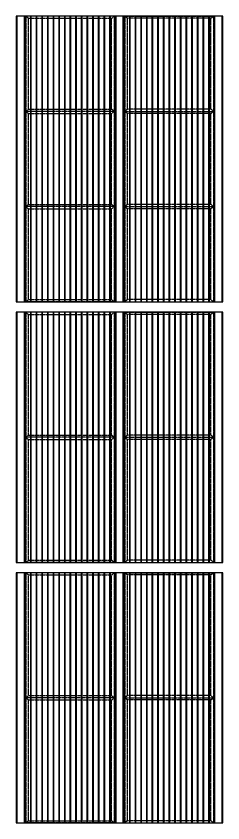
# Model space of a CAD drawing. Header units: millimetres. Extents: x 3774 to 718460, y -768339 to 192544.
# Drawn here: x 306313 to 308687, y -725257 to -715967 of the extents above; entities that cross this region are included whole.
import ezdxf

# ---------------------------------------------------------------- set-up
doc = ezdxf.new("R2010")
doc.units = ezdxf.units.MM
doc.linetypes.add('TA_HL_001.00000', pattern=[6.5, 3.55, -2.95])
for name, color, linetype in [('010 - ASPG_EXTR_MAIN_COLOR_2', 2, 'Continuous'), ('010 - ASPG_EXTR_WIPEOUT_', 250, 'Continuous'), ('010 - ASPG_FRAMING_MAIN_COLOR_1', 1, 'Continuous'), ('010 - ASPG_FRAMING_SUB_COLOR_2', 2, 'Continuous'), ('010 - ASPG_FRAMING_SUB_COLOR_3', 3, 'Continuous')]:
    doc.layers.add(name, color=color, linetype=linetype)

# ---------------------------------------------------------------- blocks, each defined once
blk = doc.blocks.new('*U8296')
at = {"layer": '010 - ASPG_FRAMING_SUB_COLOR_3', "linetype": 'ByBlock'}
for points in [[(0, 0), (0, 1017), (25, 987), (25, 30), (0, 0)], [(1440, 1017), (0, 1017), (25, 987), (1415, 987)], [(1440, 0), (1440, 1017), (1415, 987), (1415, 30), (1440, 0)], [(25, 30), (1415, 30), (1440, 0), (0, 0), (25, 30)]]:
    blk.add_lwpolyline(points, close=True, dxfattribs=at)
blk = doc.blocks.new('*U8295')
at = {"layer": '010 - ASPG_FRAMING_SUB_COLOR_3', "linetype": 'ByBlock'}
for points in [[(0, 0), (0, 1020.3), (25, 990.3), (25, 30), (0, 0)], [(1440, 1020.3), (0, 1020.3), (25, 990.3), (1415, 990.3)], [(1440, 0), (1440, 1020.3), (1415, 990.3), (1415, 30), (1440, 0)], [(25, 30), (1415, 30), (1440, 0), (0, 0), (25, 30)]]:
    blk.add_lwpolyline(points, close=True, dxfattribs=at)
blk = doc.blocks.new('*U8288')
blk.add_wipeout([(50, 0), (1087, 0), (1087, 2880), (50, 2880)]).dxf.layer = '010 - ASPG_EXTR_WIPEOUT_'
at = {"layer": '010 - ASPG_EXTR_MAIN_COLOR_2'}
for points in [[(113.3, 0), (123.5, 0), (123.5, 2880), (113.3, 2880)], [(178.3, 0), (188.5, 0), (188.5, 2880), (178.3, 2880)], [(243.3, 0), (253.5, 0), (253.5, 2880), (243.3, 2880)], [(308.3, 0), (318.5, 0), (318.5, 2880), (308.3, 2880)], [(373.3, 0), (383.5, 0), (383.5, 2880), (373.3, 2880)], [(438.3, 0), (448.5, 0), (448.5, 2880), (438.3, 2880)], [(503.3, 0), (513.5, 0), (513.5, 2880), (503.3, 2880)], [(568.3, 0), (578.5, 0), (578.5, 2880), (568.3, 2880)], [(633.3, 0), (643.5, 0), (643.5, 2880), (633.3, 2880)], [(698.3, 0), (708.5, 0), (708.5, 2880), (698.3, 2880)], [(763.3, 0), (773.5, 0), (773.5, 2880), (763.3, 2880)], [(828.3, 0), (838.5, 0), (838.5, 2880), (828.3, 2880)], [(893.3, 0), (903.5, 0), (903.5, 2880), (893.3, 2880)], [(958.3, 0), (968.5, 0), (968.5, 2880), (958.3, 2880)], [(1023.3, 0), (1033.5, 0), (1033.5, 2880), (1023.3, 2880)]]:
    blk.add_lwpolyline(points, close=True, dxfattribs=at)
at = {"layer": '010 - ASPG_FRAMING_SUB_COLOR_2'}
blk.add_lwpolyline([(50, 0), (1087, 0), (1087, 2880), (50, 2880)], close=True, dxfattribs=at)
for points in [[(-50, 0), (50, 0), (50, 2880), (-50, 2880)], [(1087, 0), (1187, 0), (1187, 2880), (1087, 2880)]]:
    blk.add_wipeout(points).dxf.layer = '010 - ASPG_EXTR_WIPEOUT_'
at = {"layer": '010 - ASPG_FRAMING_MAIN_COLOR_1'}
for points in [[(-50, 0), (-40, 0), (-40, 2880), (-50, 2880)], [(40, 0), (50, 0), (50, 2880), (40, 2880)], [(1087, 0), (1097, 0), (1097, 2880), (1087, 2880)], [(1177, 0), (1187, 0), (1187, 2880), (1177, 2880)]]:
    blk.add_lwpolyline(points, close=True, dxfattribs=at)
at = {"layer": '010 - ASPG_FRAMING_SUB_COLOR_2'}
for points in [[(-50, 0), (50, 0), (50, 2880), (-50, 2880)], [(1087, 0), (1187, 0), (1187, 2880), (1087, 2880)]]:
    blk.add_lwpolyline(points, close=True, dxfattribs=at)
blk = doc.blocks.new('*U8290')
blk.add_wipeout([(50, 0), (1087, 0), (1087, 2880), (50, 2880)]).dxf.layer = '010 - ASPG_EXTR_WIPEOUT_'
at = {"layer": '010 - ASPG_EXTR_MAIN_COLOR_2'}
for points in [[(113.3, 0), (123.5, 0), (123.5, 2880), (113.3, 2880)], [(178.3, 0), (188.5, 0), (188.5, 2880), (178.3, 2880)], [(243.3, 0), (253.5, 0), (253.5, 2880), (243.3, 2880)], [(308.3, 0), (318.5, 0), (318.5, 2880), (308.3, 2880)], [(373.3, 0), (383.5, 0), (383.5, 2880), (373.3, 2880)], [(438.3, 0), (448.5, 0), (448.5, 2880), (438.3, 2880)], [(503.3, 0), (513.5, 0), (513.5, 2880), (503.3, 2880)], [(568.3, 0), (578.5, 0), (578.5, 2880), (568.3, 2880)], [(633.3, 0), (643.5, 0), (643.5, 2880), (633.3, 2880)], [(698.3, 0), (708.5, 0), (708.5, 2880), (698.3, 2880)], [(763.3, 0), (773.5, 0), (773.5, 2880), (763.3, 2880)], [(828.3, 0), (838.5, 0), (838.5, 2880), (828.3, 2880)], [(893.3, 0), (903.5, 0), (903.5, 2880), (893.3, 2880)], [(958.3, 0), (968.5, 0), (968.5, 2880), (958.3, 2880)], [(1023.3, 0), (1033.5, 0), (1033.5, 2880), (1023.3, 2880)]]:
    blk.add_lwpolyline(points, close=True, dxfattribs=at)
at = {"layer": '010 - ASPG_FRAMING_SUB_COLOR_2'}
blk.add_lwpolyline([(50, 0), (1087, 0), (1087, 2880), (50, 2880)], close=True, dxfattribs=at)
for points in [[(-50, 0), (50, 0), (50, 2880), (-50, 2880)], [(1087, 0), (1187, 0), (1187, 2880), (1087, 2880)]]:
    blk.add_wipeout(points).dxf.layer = '010 - ASPG_EXTR_WIPEOUT_'
at = {"layer": '010 - ASPG_FRAMING_MAIN_COLOR_1'}
for points in [[(-50, 0), (-40, 0), (-40, 2880), (-50, 2880)], [(40, 0), (50, 0), (50, 2880), (40, 2880)], [(1087, 0), (1097, 0), (1097, 2880), (1087, 2880)], [(1177, 0), (1187, 0), (1187, 2880), (1177, 2880)]]:
    blk.add_lwpolyline(points, close=True, dxfattribs=at)
at = {"layer": '010 - ASPG_FRAMING_SUB_COLOR_2'}
for points in [[(-50, 0), (50, 0), (50, 2880), (-50, 2880)], [(1087, 0), (1187, 0), (1187, 2880), (1087, 2880)]]:
    blk.add_lwpolyline(points, close=True, dxfattribs=at)
blk = doc.blocks.new('*U8289')
blk.add_wipeout([(50, 0), (1087, 0), (1087, 2880), (50, 2880)]).dxf.layer = '010 - ASPG_EXTR_WIPEOUT_'
at = {"layer": '010 - ASPG_EXTR_MAIN_COLOR_2'}
for points in [[(113.3, 0), (123.5, 0), (123.5, 2880), (113.3, 2880)], [(178.3, 0), (188.5, 0), (188.5, 2880), (178.3, 2880)], [(243.3, 0), (253.5, 0), (253.5, 2880), (243.3, 2880)], [(308.3, 0), (318.5, 0), (318.5, 2880), (308.3, 2880)], [(373.3, 0), (383.5, 0), (383.5, 2880), (373.3, 2880)], [(438.3, 0), (448.5, 0), (448.5, 2880), (438.3, 2880)], [(503.3, 0), (513.5, 0), (513.5, 2880), (503.3, 2880)], [(568.3, 0), (578.5, 0), (578.5, 2880), (568.3, 2880)], [(633.3, 0), (643.5, 0), (643.5, 2880), (633.3, 2880)], [(698.3, 0), (708.5, 0), (708.5, 2880), (698.3, 2880)], [(763.3, 0), (773.5, 0), (773.5, 2880), (763.3, 2880)], [(828.3, 0), (838.5, 0), (838.5, 2880), (828.3, 2880)], [(893.3, 0), (903.5, 0), (903.5, 2880), (893.3, 2880)], [(958.3, 0), (968.5, 0), (968.5, 2880), (958.3, 2880)], [(1023.3, 0), (1033.5, 0), (1033.5, 2880), (1023.3, 2880)]]:
    blk.add_lwpolyline(points, close=True, dxfattribs=at)
at = {"layer": '010 - ASPG_FRAMING_SUB_COLOR_2'}
blk.add_lwpolyline([(50, 0), (1087, 0), (1087, 2880), (50, 2880)], close=True, dxfattribs=at)
for points in [[(-50, 0), (50, 0), (50, 2880), (-50, 2880)], [(1087, 0), (1187, 0), (1187, 2880), (1087, 2880)]]:
    blk.add_wipeout(points).dxf.layer = '010 - ASPG_EXTR_WIPEOUT_'
at = {"layer": '010 - ASPG_FRAMING_MAIN_COLOR_1'}
for points in [[(-50, 0), (-40, 0), (-40, 2880), (-50, 2880)], [(40, 0), (50, 0), (50, 2880), (40, 2880)], [(1087, 0), (1097, 0), (1097, 2880), (1087, 2880)], [(1177, 0), (1187, 0), (1187, 2880), (1177, 2880)]]:
    blk.add_lwpolyline(points, close=True, dxfattribs=at)
at = {"layer": '010 - ASPG_FRAMING_SUB_COLOR_2'}
for points in [[(-50, 0), (50, 0), (50, 2880), (-50, 2880)], [(1087, 0), (1187, 0), (1187, 2880), (1087, 2880)]]:
    blk.add_lwpolyline(points, close=True, dxfattribs=at)
blk = doc.blocks.new('*U8291')
blk.add_wipeout([(50, 0), (1087, 0), (1087, 3290), (50, 3290)]).dxf.layer = '010 - ASPG_EXTR_WIPEOUT_'
at = {"layer": '010 - ASPG_EXTR_MAIN_COLOR_2'}
for points in [[(113.3, 0), (123.5, 0), (123.5, 3290), (113.3, 3290)], [(178.3, 0), (188.5, 0), (188.5, 3290), (178.3, 3290)], [(243.3, 0), (253.5, 0), (253.5, 3290), (243.3, 3290)], [(308.3, 0), (318.5, 0), (318.5, 3290), (308.3, 3290)], [(373.3, 0), (383.5, 0), (383.5, 3290), (373.3, 3290)], [(438.3, 0), (448.5, 0), (448.5, 3290), (438.3, 3290)], [(503.3, 0), (513.5, 0), (513.5, 3290), (503.3, 3290)], [(568.3, 0), (578.5, 0), (578.5, 3290), (568.3, 3290)], [(633.3, 0), (643.5, 0), (643.5, 3290), (633.3, 3290)], [(698.3, 0), (708.5, 0), (708.5, 3290), (698.3, 3290)], [(763.3, 0), (773.5, 0), (773.5, 3290), (763.3, 3290)], [(828.3, 0), (838.5, 0), (838.5, 3290), (828.3, 3290)], [(893.3, 0), (903.5, 0), (903.5, 3290), (893.3, 3290)], [(958.3, 0), (968.5, 0), (968.5, 3290), (958.3, 3290)], [(1023.3, 0), (1033.5, 0), (1033.5, 3290), (1023.3, 3290)]]:
    blk.add_lwpolyline(points, close=True, dxfattribs=at)
at = {"layer": '010 - ASPG_FRAMING_SUB_COLOR_2'}
blk.add_lwpolyline([(50, 0), (1087, 0), (1087, 3290), (50, 3290)], close=True, dxfattribs=at)
for points in [[(-50, 0), (50, 0), (50, 3290), (-50, 3290)], [(1087, 0), (1187, 0), (1187, 3290), (1087, 3290)]]:
    blk.add_wipeout(points).dxf.layer = '010 - ASPG_EXTR_WIPEOUT_'
at = {"layer": '010 - ASPG_FRAMING_MAIN_COLOR_1'}
for points in [[(-50, 0), (-40, 0), (-40, 3290), (-50, 3290)], [(40, 0), (50, 0), (50, 3290), (40, 3290)], [(1087, 0), (1097, 0), (1097, 3290), (1087, 3290)], [(1177, 0), (1187, 0), (1187, 3290), (1177, 3290)]]:
    blk.add_lwpolyline(points, close=True, dxfattribs=at)
at = {"layer": '010 - ASPG_FRAMING_SUB_COLOR_2'}
for points in [[(-50, 0), (50, 0), (50, 3290), (-50, 3290)], [(1087, 0), (1187, 0), (1187, 3290), (1087, 3290)]]:
    blk.add_lwpolyline(points, close=True, dxfattribs=at)
blk = doc.blocks.new('*U8292')
blk.add_wipeout([(50, 0), (1087, 0), (1087, 3290), (50, 3290)]).dxf.layer = '010 - ASPG_EXTR_WIPEOUT_'
at = {"layer": '010 - ASPG_EXTR_MAIN_COLOR_2'}
for points in [[(113.3, 0), (123.5, 0), (123.5, 3290), (113.3, 3290)], [(178.3, 0), (188.5, 0), (188.5, 3290), (178.3, 3290)], [(243.3, 0), (253.5, 0), (253.5, 3290), (243.3, 3290)], [(308.3, 0), (318.5, 0), (318.5, 3290), (308.3, 3290)], [(373.3, 0), (383.5, 0), (383.5, 3290), (373.3, 3290)], [(438.3, 0), (448.5, 0), (448.5, 3290), (438.3, 3290)], [(503.3, 0), (513.5, 0), (513.5, 3290), (503.3, 3290)], [(568.3, 0), (578.5, 0), (578.5, 3290), (568.3, 3290)], [(633.3, 0), (643.5, 0), (643.5, 3290), (633.3, 3290)], [(698.3, 0), (708.5, 0), (708.5, 3290), (698.3, 3290)], [(763.3, 0), (773.5, 0), (773.5, 3290), (763.3, 3290)], [(828.3, 0), (838.5, 0), (838.5, 3290), (828.3, 3290)], [(893.3, 0), (903.5, 0), (903.5, 3290), (893.3, 3290)], [(958.3, 0), (968.5, 0), (968.5, 3290), (958.3, 3290)], [(1023.3, 0), (1033.5, 0), (1033.5, 3290), (1023.3, 3290)]]:
    blk.add_lwpolyline(points, close=True, dxfattribs=at)
at = {"layer": '010 - ASPG_FRAMING_SUB_COLOR_2'}
blk.add_lwpolyline([(50, 0), (1087, 0), (1087, 3290), (50, 3290)], close=True, dxfattribs=at)
for points in [[(-50, 0), (50, 0), (50, 3290), (-50, 3290)], [(1087, 0), (1187, 0), (1187, 3290), (1087, 3290)]]:
    blk.add_wipeout(points).dxf.layer = '010 - ASPG_EXTR_WIPEOUT_'
at = {"layer": '010 - ASPG_FRAMING_MAIN_COLOR_1'}
for points in [[(-50, 0), (-40, 0), (-40, 3290), (-50, 3290)], [(40, 0), (50, 0), (50, 3290), (40, 3290)], [(1087, 0), (1097, 0), (1097, 3290), (1087, 3290)], [(1177, 0), (1187, 0), (1187, 3290), (1177, 3290)]]:
    blk.add_lwpolyline(points, close=True, dxfattribs=at)
at = {"layer": '010 - ASPG_FRAMING_SUB_COLOR_2'}
for points in [[(-50, 0), (50, 0), (50, 3290), (-50, 3290)], [(1087, 0), (1187, 0), (1187, 3290), (1087, 3290)]]:
    blk.add_lwpolyline(points, close=True, dxfattribs=at)
blk = doc.blocks.new('*U8293')
at = {"layer": '010 - ASPG_FRAMING_SUB_COLOR_3', "linetype": 'ByBlock'}
for points in [[(0, 0), (0, 1017), (25, 987), (25, 30), (0, 0)], [(1096.7, 1017), (0, 1017), (25, 987), (1071.7, 987)], [(1096.7, 0), (1096.7, 1017), (1071.7, 987), (1071.7, 30), (1096.7, 0)], [(25, 30), (1071.7, 30), (1096.7, 0), (0, 0), (25, 30)]]:
    blk.add_lwpolyline(points, close=True, dxfattribs=at)
blk = doc.blocks.new('*U8294')
at = {"layer": '010 - ASPG_FRAMING_SUB_COLOR_3', "linetype": 'ByBlock'}
for points in [[(0, 0), (0, 1020.3), (25, 990.3), (25, 30), (0, 0)], [(1096.7, 1020.3), (0, 1020.3), (25, 990.3), (1071.7, 990.3)], [(1096.7, 0), (1096.7, 1020.3), (1071.7, 990.3), (1071.7, 30), (1096.7, 0)], [(25, 30), (1071.7, 30), (1096.7, 0), (0, 0), (25, 30)]]:
    blk.add_lwpolyline(points, close=True, dxfattribs=at)

msp = doc.modelspace()

# ---------------------------------------------------------------- block references
for name, p in [('*U8291', (306363.097, -719256.64)), ('*U8289', (306363.097, -722256.64))]:
    msp.add_blockref(name, p)
at = {"linetype": 'TA_HL_001.00000', "rotation": 89.99999999999994}
msp.add_blockref('*U8296', (307440.097, -725256.64), dxfattribs=at)
at = {"linetype": 'TA_HL_001.00000', "xscale": -1, "rotation": 270.0000000000001}
msp.add_blockref('*U8295', (307560.097, -725256.64), dxfattribs=at)

# ---------------------------------------------------------------- next in the draw order: block references
for name, p in [('*U8292', (307500.097, -719256.64)), ('*U8290', (307500.097, -722256.64)), ('*U8288', (306363.097, -725256.64))]:
    msp.add_blockref(name, p)

# ---------------------------------------------------------------- next in the draw order: block references
at = {"linetype": 'TA_HL_001.00000', "rotation": 89.99999999999994}
for name, p in [('*U8293', (307440.097, -717063.306)), ('*U8293', (307440.097, -718159.973)), ('*U8293', (307440.097, -719256.64)), ('*U8296', (307440.097, -720816.64)), ('*U8296', (307440.097, -722256.64))]:
    msp.add_blockref(name, p, dxfattribs=at)
at = {"linetype": 'TA_HL_001.00000', "xscale": -1, "rotation": 270.0000000000001}
for name, p in [('*U8294', (307560.097, -717063.306)), ('*U8294', (307560.097, -718159.973)), ('*U8294', (307560.097, -719256.64)), ('*U8295', (307560.097, -720816.64)), ('*U8295', (307560.097, -722256.64))]:
    msp.add_blockref(name, p, dxfattribs=at)
msp.add_blockref('*U8290', (307500.097, -725256.64))

# ---------------------------------------------------------------- next in the draw order: block references
at = {"linetype": 'TA_HL_001.00000', "rotation": 89.99999999999994}
for p in [(307440.097, -723816.64), (307440.097, -723816.64), (307440.097, -725256.64)]:
    msp.add_blockref('*U8296', p, dxfattribs=at)
at = {"linetype": 'TA_HL_001.00000', "xscale": -1, "rotation": 270.0000000000001}
for p in [(307560.097, -723816.64), (307560.097, -723816.64), (307560.097, -725256.64)]:
    msp.add_blockref('*U8295', p, dxfattribs=at)

doc.saveas('drawing.dxf')
